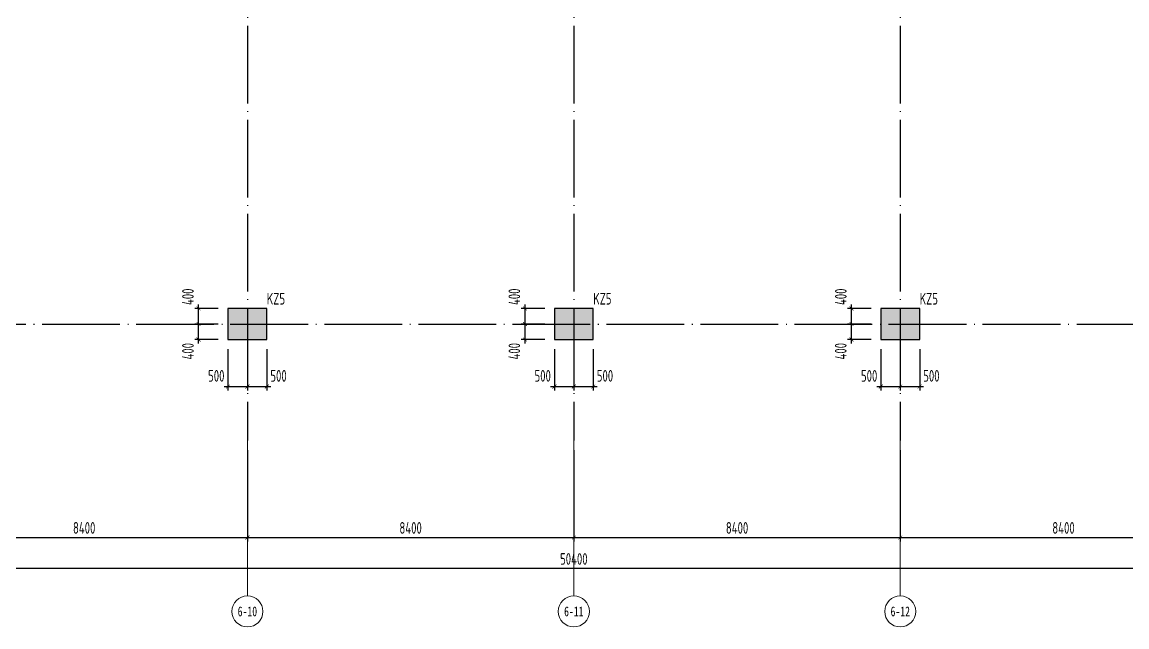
# Model space of a CAD drawing. Header units: millimetres. Extents: x -202076 to 1082610, y -439651 to 179350.
# Drawn here: x 113545 to 141974, y -23681 to -8106 of the extents above; entities that cross this region are included whole.
import ezdxf
from ezdxf.enums import TextEntityAlignment as Align

# ---------------------------------------------------------------- set-up
doc = ezdxf.new("R2010")
doc.units = ezdxf.units.MM
doc.header["$LTSCALE"] = 1000
doc.linetypes.add('DOTE', pattern=[2.42, 2, -0.2, 0.02, -0.2])
for name, color, linetype in [('02-TEXT_轴号', 7, 'Continuous'), ('A_AXIS-轴线', 36, 'DOTE'), ('AXIS_TEXT', 7, 'Continuous'), ('COLU', 5, 'Continuous')]:
    doc.layers.add(name, color=color, linetype=linetype)
for name, color, linetype, lineweight in [('COLU_TEXT', 6, 'Continuous', 0), ('DIM', 3, 'Continuous', 0), ('边缘构件填充', 253, 'Continuous', 18)]:
    doc.layers.add(name, color=color, linetype=linetype, lineweight=lineweight)
doc.styles.add('_TCH_AXIS', font='STXIHEI.TTF', dxfattribs={"width": 0.75})
doc.styles.add('COMPLEX', font='COMPLEX')
doc.styles.add('TSSD_Dimension', font='tssdeng.shx', dxfattribs={"width": 0.7, "bigfont": 'hztxt.shx'})
doc.styles.add('TSSD_Rein', font='tssdeng.shx', dxfattribs={"width": 0.7, "bigfont": 'hztxt.shx'})
doc.dimstyles.new('TSSD_100_100', dxfattribs={"dimtxt": 300, "dimasz": 100, "dimexe": 100, "dimexo": 250, "dimgap": 100, "dimtad": 1, "dimdec": 0, "dimzin": 0, "dimdsep": 46, "dimtxsty": 'TSSD_Dimension', "dimblk": 'ARCHTICK', "dimcen": 0, "dimdle": 100, "dimclrt": 7, "dimadec": 0, "dimazin": 0, "dimtfac": 1, "dimtdec": 0, "dimtix": 1, "dimtmove": 2, "dimatfit": 3, "dimfxl": 1, "dimtolj": 1, "dimtzin": 0, "dimarcsym": 0})

# ---------------------------------------------------------------- blocks, each defined once
blk = doc.blocks.new('_AXISO')
blk.add_circle((0, 0), 0.5)
at = {"layer": 'AXIS_TEXT', "style": 'COMPLEX', "width": 1.041667}
blk.add_attdef('A', text='', height=0.56, dxfattribs=at).set_placement((-0.25, -0.28), (0.25, -0.28), align=Align.FIT)
blk = doc.blocks.new('_ARCHTICK')
at = {"color": 0, "linetype": 'ByBlock', "const_width": 0.15}
blk.add_lwpolyline([(-0.5, -0.5), (0.5, 0.5)], dxfattribs=at)
blk = doc.blocks.new('*D263')
at = {"layer": 'Defpoints', "color": 0, "transparency": 16777216}
for p in [(110943, -18881), (119343, -18881), (119343, -21381)]:
    blk.add_point(p, dxfattribs=at)
at = {"layer": 'DIM', "color": 0, "lineweight": -2, "transparency": 16777216}
for p, q in [((110943, -19131), (110943, -21481)), ((119343, -19131), (119343, -21481)), ((110843, -21381), (119443, -21381))]:
    blk.add_line(p, q, dxfattribs=at)
at = {"layer": 'DIM', "color": 0, "lineweight": -2, "transparency": 16777216, "xscale": 100, "yscale": 100, "zscale": 100, "rotation": 180}
blk.add_blockref('_ARCHTICK', (110943, -21381), dxfattribs=at)
at = {"layer": 'DIM', "color": 0, "lineweight": -2, "transparency": 16777216, "xscale": 100, "yscale": 100, "zscale": 100}
blk.add_blockref('_ARCHTICK', (119343, -21381), dxfattribs=at)
at = {"layer": 'DIM', "color": 7, "transparency": 16777216, "insert": (115143, -21131), "char_height": 300, "attachment_point": 5, "style": 'TSSD_Dimension'}
blk.add_mtext('\\A1;8400', dxfattribs=at)
blk = doc.blocks.new('*D264')
at = {"layer": 'Defpoints', "color": 0, "transparency": 16777216}
for p in [(119343, -18881), (127743, -18881), (127743, -21381)]:
    blk.add_point(p, dxfattribs=at)
at = {"layer": 'DIM', "color": 0, "lineweight": -2, "transparency": 16777216}
for p, q in [((119343, -19131), (119343, -21481)), ((127743, -19131), (127743, -21481)), ((119243, -21381), (127843, -21381))]:
    blk.add_line(p, q, dxfattribs=at)
at = {"layer": 'DIM', "color": 0, "lineweight": -2, "transparency": 16777216, "xscale": 100, "yscale": 100, "zscale": 100, "rotation": 180}
blk.add_blockref('_ARCHTICK', (119343, -21381), dxfattribs=at)
at = {"layer": 'DIM', "color": 0, "lineweight": -2, "transparency": 16777216, "xscale": 100, "yscale": 100, "zscale": 100}
blk.add_blockref('_ARCHTICK', (127743, -21381), dxfattribs=at)
at = {"layer": 'DIM', "color": 7, "transparency": 16777216, "insert": (123543, -21131), "char_height": 300, "attachment_point": 5, "style": 'TSSD_Dimension'}
blk.add_mtext('\\A1;8400', dxfattribs=at)
blk = doc.blocks.new('*D265')
at = {"layer": 'Defpoints', "color": 0, "transparency": 16777216}
for p in [(127743, -18881), (136143, -18881), (136143, -21381)]:
    blk.add_point(p, dxfattribs=at)
at = {"layer": 'DIM', "color": 0, "lineweight": -2, "transparency": 16777216}
for p, q in [((127743, -19131), (127743, -21481)), ((136143, -19131), (136143, -21481)), ((127643, -21381), (136243, -21381))]:
    blk.add_line(p, q, dxfattribs=at)
at = {"layer": 'DIM', "color": 0, "lineweight": -2, "transparency": 16777216, "xscale": 100, "yscale": 100, "zscale": 100, "rotation": 180}
blk.add_blockref('_ARCHTICK', (127743, -21381), dxfattribs=at)
at = {"layer": 'DIM', "color": 0, "lineweight": -2, "transparency": 16777216, "xscale": 100, "yscale": 100, "zscale": 100}
blk.add_blockref('_ARCHTICK', (136143, -21381), dxfattribs=at)
at = {"layer": 'DIM', "color": 7, "transparency": 16777216, "insert": (131943, -21131), "char_height": 300, "attachment_point": 5, "style": 'TSSD_Dimension'}
blk.add_mtext('\\A1;8400', dxfattribs=at)
blk = doc.blocks.new('*D266')
at = {"layer": 'Defpoints', "color": 0, "transparency": 16777216}
for p in [(136143, -18881), (144543, -18881), (144543, -21381)]:
    blk.add_point(p, dxfattribs=at)
at = {"layer": 'DIM', "color": 0, "lineweight": -2, "transparency": 16777216}
for p, q in [((136143, -19131), (136143, -21481)), ((144543, -19131), (144543, -21481)), ((136043, -21381), (144643, -21381))]:
    blk.add_line(p, q, dxfattribs=at)
at = {"layer": 'DIM', "color": 0, "lineweight": -2, "transparency": 16777216, "xscale": 100, "yscale": 100, "zscale": 100, "rotation": 180}
blk.add_blockref('_ARCHTICK', (136143, -21381), dxfattribs=at)
at = {"layer": 'DIM', "color": 0, "lineweight": -2, "transparency": 16777216, "xscale": 100, "yscale": 100, "zscale": 100}
blk.add_blockref('_ARCHTICK', (144543, -21381), dxfattribs=at)
at = {"layer": 'DIM', "color": 7, "transparency": 16777216, "insert": (140343, -21131), "char_height": 300, "attachment_point": 5, "style": 'TSSD_Dimension'}
blk.add_mtext('\\A1;8400', dxfattribs=at)
blk = doc.blocks.new('*D268')
at = {"layer": 'Defpoints', "color": 0, "transparency": 16777216}
for p in [(102543, -18881), (152943, -18881), (102543, -22181)]:
    blk.add_point(p, dxfattribs=at)
at = {"layer": 'DIM', "color": 0, "lineweight": -2, "transparency": 16777216}
for p, q in [((102543, -19131), (102543, -22281)), ((152943, -19131), (152943, -22281)), ((153043, -22181), (102443, -22181))]:
    blk.add_line(p, q, dxfattribs=at)
at = {"layer": 'DIM', "color": 0, "lineweight": -2, "transparency": 16777216, "xscale": 100, "yscale": 100, "zscale": 100, "rotation": 180}
blk.add_blockref('_ARCHTICK', (102543, -22181), dxfattribs=at)
at = {"layer": 'DIM', "color": 0, "lineweight": -2, "transparency": 16777216, "xscale": 100, "yscale": 100, "zscale": 100}
blk.add_blockref('_ARCHTICK', (152943, -22181), dxfattribs=at)
at = {"layer": 'DIM', "color": 7, "transparency": 16777216, "insert": (127743, -21931), "char_height": 300, "attachment_point": 5, "style": 'TSSD_Dimension'}
blk.add_mtext('\\A1;50400', dxfattribs=at)
blk = doc.blocks.new('*D279')
at = {"layer": 'Defpoints', "color": 0, "transparency": 16777216}
for p in [(118843, -16281), (119343, -16281), (119343, -17491)]:
    blk.add_point(p, dxfattribs=at)
at = {"layer": 'DIM', "color": 0, "lineweight": -2, "transparency": 16777216}
for p, q in [((118843, -16531), (118843, -17591)), ((119343, -16531), (119343, -17591)), ((118743, -17491), (119443, -17491))]:
    blk.add_line(p, q, dxfattribs=at)
at = {"layer": 'DIM', "color": 0, "lineweight": -2, "transparency": 16777216, "xscale": 100, "yscale": 100, "zscale": 100, "rotation": 180}
blk.add_blockref('_ARCHTICK', (118843, -17491), dxfattribs=at)
at = {"layer": 'DIM', "color": 0, "lineweight": -2, "transparency": 16777216, "xscale": 100, "yscale": 100, "zscale": 100}
blk.add_blockref('_ARCHTICK', (119343, -17491), dxfattribs=at)
at = {"layer": 'DIM', "color": 7, "transparency": 16777216, "insert": (118542, -17216), "char_height": 300, "attachment_point": 5, "style": 'TSSD_Dimension'}
blk.add_mtext('\\A1;500', dxfattribs=at)
blk = doc.blocks.new('*D280')
at = {"layer": 'Defpoints', "color": 0, "transparency": 16777216}
for p in [(119343, -16281), (119843, -16281), (119843, -17491)]:
    blk.add_point(p, dxfattribs=at)
at = {"layer": 'DIM', "color": 0, "lineweight": -2, "transparency": 16777216}
for p, q in [((119343, -16531), (119343, -17591)), ((119843, -16531), (119843, -17591)), ((119243, -17491), (119943, -17491))]:
    blk.add_line(p, q, dxfattribs=at)
at = {"layer": 'DIM', "color": 0, "lineweight": -2, "transparency": 16777216, "xscale": 100, "yscale": 100, "zscale": 100, "rotation": 180}
blk.add_blockref('_ARCHTICK', (119343, -17491), dxfattribs=at)
at = {"layer": 'DIM', "color": 0, "lineweight": -2, "transparency": 16777216, "xscale": 100, "yscale": 100, "zscale": 100}
blk.add_blockref('_ARCHTICK', (119843, -17491), dxfattribs=at)
at = {"layer": 'DIM', "color": 7, "transparency": 16777216, "insert": (120144, -17216), "char_height": 300, "attachment_point": 5, "style": 'TSSD_Dimension'}
blk.add_mtext('\\A1;500', dxfattribs=at)
blk = doc.blocks.new('*D281')
at = {"layer": 'Defpoints', "color": 0, "transparency": 16777216}
for p in [(127243, -16281), (127743, -16281), (127743, -17491)]:
    blk.add_point(p, dxfattribs=at)
at = {"layer": 'DIM', "color": 0, "lineweight": -2, "transparency": 16777216}
for p, q in [((127243, -16531), (127243, -17591)), ((127743, -16531), (127743, -17591)), ((127143, -17491), (127843, -17491))]:
    blk.add_line(p, q, dxfattribs=at)
at = {"layer": 'DIM', "color": 0, "lineweight": -2, "transparency": 16777216, "xscale": 100, "yscale": 100, "zscale": 100, "rotation": 180}
blk.add_blockref('_ARCHTICK', (127243, -17491), dxfattribs=at)
at = {"layer": 'DIM', "color": 0, "lineweight": -2, "transparency": 16777216, "xscale": 100, "yscale": 100, "zscale": 100}
blk.add_blockref('_ARCHTICK', (127743, -17491), dxfattribs=at)
at = {"layer": 'DIM', "color": 7, "transparency": 16777216, "insert": (126942, -17216), "char_height": 300, "attachment_point": 5, "style": 'TSSD_Dimension'}
blk.add_mtext('\\A1;500', dxfattribs=at)
blk = doc.blocks.new('*D282')
at = {"layer": 'Defpoints', "color": 0, "transparency": 16777216}
for p in [(127743, -16281), (128243, -16281), (128243, -17491)]:
    blk.add_point(p, dxfattribs=at)
at = {"layer": 'DIM', "color": 0, "lineweight": -2, "transparency": 16777216}
for p, q in [((127743, -16531), (127743, -17591)), ((128243, -16531), (128243, -17591)), ((127643, -17491), (128343, -17491))]:
    blk.add_line(p, q, dxfattribs=at)
at = {"layer": 'DIM', "color": 0, "lineweight": -2, "transparency": 16777216, "xscale": 100, "yscale": 100, "zscale": 100, "rotation": 180}
blk.add_blockref('_ARCHTICK', (127743, -17491), dxfattribs=at)
at = {"layer": 'DIM', "color": 0, "lineweight": -2, "transparency": 16777216, "xscale": 100, "yscale": 100, "zscale": 100}
blk.add_blockref('_ARCHTICK', (128243, -17491), dxfattribs=at)
at = {"layer": 'DIM', "color": 7, "transparency": 16777216, "insert": (128544, -17216), "char_height": 300, "attachment_point": 5, "style": 'TSSD_Dimension'}
blk.add_mtext('\\A1;500', dxfattribs=at)
blk = doc.blocks.new('*D283')
at = {"layer": 'Defpoints', "color": 0, "transparency": 16777216}
for p in [(135643, -16281), (136143, -16281), (136143, -17491)]:
    blk.add_point(p, dxfattribs=at)
at = {"layer": 'DIM', "color": 0, "lineweight": -2, "transparency": 16777216}
for p, q in [((135643, -16531), (135643, -17591)), ((136143, -16531), (136143, -17591)), ((135543, -17491), (136243, -17491))]:
    blk.add_line(p, q, dxfattribs=at)
at = {"layer": 'DIM', "color": 0, "lineweight": -2, "transparency": 16777216, "xscale": 100, "yscale": 100, "zscale": 100, "rotation": 180}
blk.add_blockref('_ARCHTICK', (135643, -17491), dxfattribs=at)
at = {"layer": 'DIM', "color": 0, "lineweight": -2, "transparency": 16777216, "xscale": 100, "yscale": 100, "zscale": 100}
blk.add_blockref('_ARCHTICK', (136143, -17491), dxfattribs=at)
at = {"layer": 'DIM', "color": 7, "transparency": 16777216, "insert": (135342, -17216), "char_height": 300, "attachment_point": 5, "style": 'TSSD_Dimension'}
blk.add_mtext('\\A1;500', dxfattribs=at)
blk = doc.blocks.new('*D284')
at = {"layer": 'Defpoints', "color": 0, "transparency": 16777216}
for p in [(136143, -16281), (136643, -16281), (136643, -17491)]:
    blk.add_point(p, dxfattribs=at)
at = {"layer": 'DIM', "color": 0, "lineweight": -2, "transparency": 16777216}
for p, q in [((136143, -16531), (136143, -17591)), ((136643, -16531), (136643, -17591)), ((136043, -17491), (136743, -17491))]:
    blk.add_line(p, q, dxfattribs=at)
at = {"layer": 'DIM', "color": 0, "lineweight": -2, "transparency": 16777216, "xscale": 100, "yscale": 100, "zscale": 100, "rotation": 180}
blk.add_blockref('_ARCHTICK', (136143, -17491), dxfattribs=at)
at = {"layer": 'DIM', "color": 0, "lineweight": -2, "transparency": 16777216, "xscale": 100, "yscale": 100, "zscale": 100}
blk.add_blockref('_ARCHTICK', (136643, -17491), dxfattribs=at)
at = {"layer": 'DIM', "color": 7, "transparency": 16777216, "insert": (136944, -17216), "char_height": 300, "attachment_point": 5, "style": 'TSSD_Dimension'}
blk.add_mtext('\\A1;500', dxfattribs=at)
blk = doc.blocks.new('*D316')
at = {"layer": 'Defpoints', "color": 0, "transparency": 16777216}
for p in [(118087, -15881), (118843, -15881), (118843, -16281)]:
    blk.add_point(p, dxfattribs=at)
at = {"layer": 'DIM', "color": 0, "lineweight": -2, "transparency": 16777216}
for p, q in [((118593, -15881), (117987, -15881)), ((118087, -16381), (118087, -15781)), ((118593, -16281), (117987, -16281))]:
    blk.add_line(p, q, dxfattribs=at)
at = {"layer": 'DIM', "color": 0, "lineweight": -2, "transparency": 16777216, "xscale": 100, "yscale": 100, "zscale": 100}
for p, rotation in [((118087, -15881), 90), ((118087, -16281), 270)]:
    blk.add_blockref('_ARCHTICK', p, dxfattribs=dict(at, rotation=rotation))
at = {"layer": 'DIM', "color": 7, "transparency": 16777216, "insert": (117812, -16582), "char_height": 300, "attachment_point": 5, "rotation": 90, "style": 'TSSD_Dimension'}
blk.add_mtext('\\A1;400', dxfattribs=at)
blk = doc.blocks.new('*D317')
at = {"layer": 'Defpoints', "color": 0, "transparency": 16777216}
for p in [(118087, -15481), (118843, -15481), (118843, -15881)]:
    blk.add_point(p, dxfattribs=at)
at = {"layer": 'DIM', "color": 0, "lineweight": -2, "transparency": 16777216}
for p, q in [((118593, -15481), (117987, -15481)), ((118087, -15981), (118087, -15381)), ((118593, -15881), (117987, -15881))]:
    blk.add_line(p, q, dxfattribs=at)
at = {"layer": 'DIM', "color": 0, "lineweight": -2, "transparency": 16777216, "xscale": 100, "yscale": 100, "zscale": 100}
for p, rotation in [((118087, -15481), 90), ((118087, -15881), 270)]:
    blk.add_blockref('_ARCHTICK', p, dxfattribs=dict(at, rotation=rotation))
at = {"layer": 'DIM', "color": 7, "transparency": 16777216, "insert": (117812, -15180), "char_height": 300, "attachment_point": 5, "rotation": 90, "style": 'TSSD_Dimension'}
blk.add_mtext('\\A1;400', dxfattribs=at)
blk = doc.blocks.new('*D318')
at = {"layer": 'Defpoints', "color": 0, "transparency": 16777216}
for p in [(126487, -15881), (127243, -15881), (127243, -16281)]:
    blk.add_point(p, dxfattribs=at)
at = {"layer": 'DIM', "color": 0, "lineweight": -2, "transparency": 16777216}
for p, q in [((126993, -15881), (126387, -15881)), ((126487, -16381), (126487, -15781)), ((126993, -16281), (126387, -16281))]:
    blk.add_line(p, q, dxfattribs=at)
at = {"layer": 'DIM', "color": 0, "lineweight": -2, "transparency": 16777216, "xscale": 100, "yscale": 100, "zscale": 100}
for p, rotation in [((126487, -15881), 90), ((126487, -16281), 270)]:
    blk.add_blockref('_ARCHTICK', p, dxfattribs=dict(at, rotation=rotation))
at = {"layer": 'DIM', "color": 7, "transparency": 16777216, "insert": (126212, -16582), "char_height": 300, "attachment_point": 5, "rotation": 90, "style": 'TSSD_Dimension'}
blk.add_mtext('\\A1;400', dxfattribs=at)
blk = doc.blocks.new('*D319')
at = {"layer": 'Defpoints', "color": 0, "transparency": 16777216}
for p in [(126487, -15481), (127243, -15481), (127243, -15881)]:
    blk.add_point(p, dxfattribs=at)
at = {"layer": 'DIM', "color": 0, "lineweight": -2, "transparency": 16777216}
for p, q in [((126993, -15481), (126387, -15481)), ((126487, -15981), (126487, -15381)), ((126993, -15881), (126387, -15881))]:
    blk.add_line(p, q, dxfattribs=at)
at = {"layer": 'DIM', "color": 0, "lineweight": -2, "transparency": 16777216, "xscale": 100, "yscale": 100, "zscale": 100}
for p, rotation in [((126487, -15481), 90), ((126487, -15881), 270)]:
    blk.add_blockref('_ARCHTICK', p, dxfattribs=dict(at, rotation=rotation))
at = {"layer": 'DIM', "color": 7, "transparency": 16777216, "insert": (126212, -15180), "char_height": 300, "attachment_point": 5, "rotation": 90, "style": 'TSSD_Dimension'}
blk.add_mtext('\\A1;400', dxfattribs=at)
blk = doc.blocks.new('*D320')
at = {"layer": 'Defpoints', "color": 0, "transparency": 16777216}
for p in [(134887, -15881), (135643, -15881), (135643, -16281)]:
    blk.add_point(p, dxfattribs=at)
at = {"layer": 'DIM', "color": 0, "lineweight": -2, "transparency": 16777216}
for p, q in [((135393, -15881), (134787, -15881)), ((134887, -16381), (134887, -15781)), ((135393, -16281), (134787, -16281))]:
    blk.add_line(p, q, dxfattribs=at)
at = {"layer": 'DIM', "color": 0, "lineweight": -2, "transparency": 16777216, "xscale": 100, "yscale": 100, "zscale": 100}
for p, rotation in [((134887, -15881), 90), ((134887, -16281), 270)]:
    blk.add_blockref('_ARCHTICK', p, dxfattribs=dict(at, rotation=rotation))
at = {"layer": 'DIM', "color": 7, "transparency": 16777216, "insert": (134612, -16582), "char_height": 300, "attachment_point": 5, "rotation": 90, "style": 'TSSD_Dimension'}
blk.add_mtext('\\A1;400', dxfattribs=at)
blk = doc.blocks.new('*D321')
at = {"layer": 'Defpoints', "color": 0, "transparency": 16777216}
for p in [(134887, -15481), (135643, -15481), (135643, -15881)]:
    blk.add_point(p, dxfattribs=at)
at = {"layer": 'DIM', "color": 0, "lineweight": -2, "transparency": 16777216}
for p, q in [((135393, -15481), (134787, -15481)), ((134887, -15981), (134887, -15381)), ((135393, -15881), (134787, -15881))]:
    blk.add_line(p, q, dxfattribs=at)
at = {"layer": 'DIM', "color": 0, "lineweight": -2, "transparency": 16777216, "xscale": 100, "yscale": 100, "zscale": 100}
for p, rotation in [((134887, -15481), 90), ((134887, -15881), 270)]:
    blk.add_blockref('_ARCHTICK', p, dxfattribs=dict(at, rotation=rotation))
at = {"layer": 'DIM', "color": 7, "transparency": 16777216, "insert": (134612, -15180), "char_height": 300, "attachment_point": 5, "rotation": 90, "style": 'TSSD_Dimension'}
blk.add_mtext('\\A1;400', dxfattribs=at)

msp = doc.modelspace()

# ---------------------------------------------------------------- hatches: boundary and pattern name
at = {"layer": '边缘构件填充'}
h = msp.add_hatch(color=256, dxfattribs=at)
h.dxf.hatch_style = 1
h.paths.add_polyline_path([(119842.7, -15481), (118842.7, -15481), (118842.7, -16281), (119842.7, -16281)])
h = msp.add_hatch(color=256, dxfattribs=at)
h.dxf.hatch_style = 1
h.paths.add_polyline_path([(128242.7, -15481), (127242.7, -15481), (127242.7, -16281), (128242.7, -16281)])
h = msp.add_hatch(color=256, dxfattribs=at)
h.dxf.hatch_style = 1
h.paths.add_polyline_path([(136642.7, -15481), (135642.7, -15481), (135642.7, -16281), (136642.7, -16281)])

# ---------------------------------------------------------------- linework, layer by layer
at = {"layer": 'A_AXIS-轴线'}
for p, q in [((119342.7, 6319), (119342.7, -18881)), ((127742.7, 6319), (127742.7, -18881)), ((136142.7, 6319), (136142.7, -18881))]:
    msp.add_line(p, q, dxfattribs=at)
msp.add_lwpolyline([(99542.7, -15881), (155943, -15881)], dxfattribs=at)
at = {"layer": 'COLU'}
for points in [[(119842.7, -15481), (118842.7, -15481), (118842.7, -16281), (119842.7, -16281)], [(128242.7, -15481), (127242.7, -15481), (127242.7, -16281), (128242.7, -16281)], [(136642.7, -15481), (135642.7, -15481), (135642.7, -16281), (136642.7, -16281)]]:
    msp.add_lwpolyline(points, close=True, dxfattribs=at)
at = {"layer": 'DIM'}
for p, q in [((119342.7, -18881), (119342.7, -22881)), ((127742.7, -18881), (127742.7, -22881)), ((136142.7, -18881), (136142.7, -22881))]:
    msp.add_line(p, q, dxfattribs=at)

# ---------------------------------------------------------------- block references
ref = msp.add_blockref('_AXISO', (119342.7, -23281), dxfattribs=dict(at, xscale=800, yscale=800, zscale=800))
ref.add_attrib('A', '6-10', dxfattribs={"layer": '02-TEXT_轴号', "height": 252.11, "style": '_TCH_AXIS', "width": 0.743037}).set_placement((119092.6, -23407.1), (119592.7, -23407.1), align=Align.FIT)
ref = msp.add_blockref('_AXISO', (127742.7, -23281), dxfattribs=dict(at, xscale=800, yscale=800, zscale=800))
ref.add_attrib('A', '6-11', dxfattribs={"layer": '02-TEXT_轴号', "height": 252.11, "style": '_TCH_AXIS', "width": 0.743037}).set_placement((127492.6, -23407.1), (127992.7, -23407.1), align=Align.FIT)
ref = msp.add_blockref('_AXISO', (136142.7, -23281), dxfattribs=dict(at, xscale=800, yscale=800, zscale=800))
ref.add_attrib('A', '6-12', dxfattribs={"layer": '02-TEXT_轴号', "height": 252.11, "style": '_TCH_AXIS', "width": 0.743037}).set_placement((135892.6, -23407.1), (136392.7, -23407.1), align=Align.FIT)

# ---------------------------------------------------------------- texts
at = {"layer": 'COLU_TEXT', "linetype": 'Continuous', "style": 'TSSD_Rein', "width": 0.7}
for p in [(119842.7, -15381), (128242.7, -15381), (136642.7, -15381)]:
    msp.add_text('KZ5', height=300, dxfattribs=at).set_placement(p)

# ---------------------------------------------------------------- dimensions: what is measured, and where the dimension line sits
at = {"layer": 'DIM'}
for base, p1, p2, picture, middle in [((118087.4, -15481), (118842.7, -15881), (118842.7, -15481), '*D317', (117812.4, -15179.9)), ((126487.4, -15481), (127242.7, -15881), (127242.7, -15481), '*D319', (126212.4, -15179.9)), ((134887.4, -15481), (135642.7, -15881), (135642.7, -15481), '*D321', (134612.4, -15179.9)), ((118087.4, -15881), (118842.7, -16281), (118842.7, -15881), '*D316', (117812.4, -16582.1)), ((126487.4, -15881), (127242.7, -16281), (127242.7, -15881), '*D318', (126212.4, -16582.1)), ((134887.4, -15881), (135642.7, -16281), (135642.7, -15881), '*D320', (134612.4, -16582.1))]:
    dim = msp.add_linear_dim(base=base, p1=p1, p2=p2, angle=90, dimstyle='TSSD_100_100', dxfattribs=at)
    dim.commit()
    dim.dimension.update_dxf_attribs({"geometry": picture, "text_midpoint": middle, "dimtype": 160})
for base, p1, p2, picture, middle in [((119342.7, -17491.3), (118842.7, -16281), (119342.7, -16281), '*D279', (118541.6, -17216.3)), ((119842.7, -17491.3), (119342.7, -16281), (119842.7, -16281), '*D280', (120143.7, -17216.3)), ((127742.7, -17491.3), (127242.7, -16281), (127742.7, -16281), '*D281', (126941.6, -17216.3)), ((128242.7, -17491.3), (127742.7, -16281), (128242.7, -16281), '*D282', (128543.7, -17216.3)), ((136142.7, -17491.3), (135642.7, -16281), (136142.7, -16281), '*D283', (135341.6, -17216.3)), ((136642.7, -17491.3), (136142.7, -16281), (136642.7, -16281), '*D284', (136943.7, -17216.3))]:
    dim = msp.add_linear_dim(base=base, p1=p1, p2=p2, dimstyle='TSSD_100_100', dxfattribs=at)
    dim.commit()
    dim.dimension.update_dxf_attribs({"geometry": picture, "text_midpoint": middle, "dimtype": 160})
for base, p1, p2, picture, middle in [((102542.7, -22181), (152942.7, -18881), (102542.7, -18881), '*D268', (127742.7, -21931)), ((119342.7, -21381), (110942.7, -18881), (119342.7, -18881), '*D263', (115142.7, -21131)), ((127742.7, -21381), (119342.7, -18881), (127742.7, -18881), '*D264', (123542.7, -21131)), ((136142.7, -21381), (127742.7, -18881), (136142.7, -18881), '*D265', (131942.7, -21131)), ((144542.7, -21381), (136142.7, -18881), (144542.7, -18881), '*D266', (140342.7, -21131))]:
    dim = msp.add_linear_dim(base=base, p1=p1, p2=p2, dimstyle='TSSD_100_100', dxfattribs=at)
    dim.commit()
    dim.dimension.update_dxf_attribs({"geometry": picture, "text_midpoint": middle})

doc.saveas('drawing.dxf')
